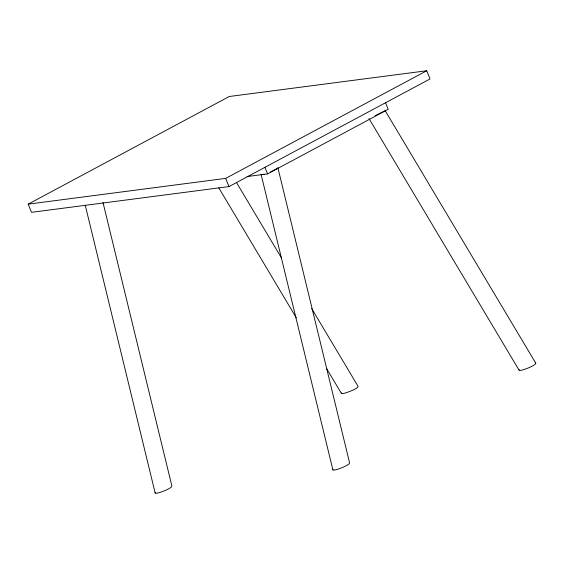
<?xml version="1.0" encoding="UTF-8"?>
<svg xmlns="http://www.w3.org/2000/svg" width="564" height="564" viewBox="0 0 564 564"><rect width="100%" height="100%" fill="white"/><g stroke="black" fill="none" stroke-linecap="round" stroke-linejoin="round"><path stroke-width="0.85" d="M103.008 202.539L171.893 486.083L171.209 487.183A9.221 1.537 -22.1 0 1 164.406 490.828L160.113 492.4A8.848 1.473 -22.1 0 1 155.17 493.042L155.234 492.598M311.673 308.571L358.091 386.396L357.407 387.496A9.221 1.537 -22.1 0 1 350.604 391.141L346.303 392.706A8.848 1.473 -22.1 0 1 341.368 393.355L341.431 392.904M277.805 167.409L349.602 462.91L348.919 464.01A9.221 1.537 -22.1 0 1 342.115 467.648L337.815 469.22A8.848 1.473 -22.1 0 1 332.88 469.861L332.936 469.417M384.831 110.107L535.8 363.223L535.116 364.316A9.221 1.537 -22.1 0 1 528.313 367.961L524.012 369.533A8.848 1.473 -22.1 0 1 519.077 370.174L519.134 369.73M277.121 168.509L270.318 172.154M384.147 111.207L375.145 115.712M28.2 204.147L229.252 96.5L426.708 70.754L430.029 78.939L228.977 186.585L31.528 212.332L28.2 204.147L225.649 178.393L426.708 70.754M246.962 176.574L267.576 173.888L388.208 109.303L385.487 102.599M264.149 174.241L261.597 174.572M369.004 118.574L519.077 370.174M236.415 182.398L281.478 257.952M218.79 187.84L296.304 317.793M326.5 368.419L341.368 393.348M264.854 167.184L267.576 173.888M225.649 178.393L228.977 186.585M261.083 174.361L332.88 469.861M85.242 205.226L155.17 493.042M535.292 363.012A8.848 1.473 -22.1 0 1 535.8 363.223"/></g></svg>
